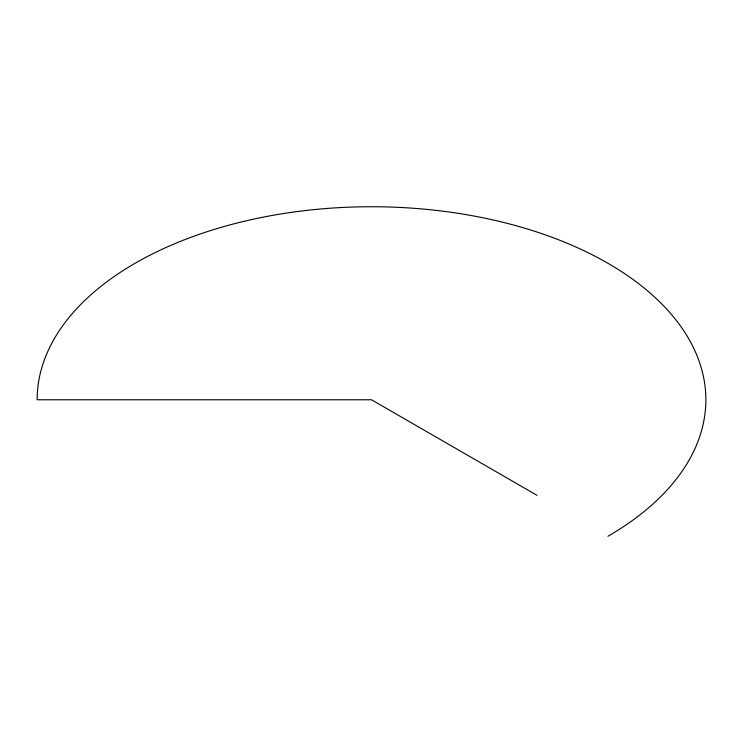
<?xml version="1.0" encoding="UTF-8"?>
<svg xmlns="http://www.w3.org/2000/svg" width="743" height="743" viewBox="0 0 743 743"><rect width="100%" height="100%" fill="white"/><g stroke="black" fill="none" stroke-linecap="round" stroke-linejoin="round"><path stroke-width="1.11" d="M536.994 495.321L371.5 399.771L37.15 399.771A334.35 193.031 0 0 1 499.454 221.433A334.35 193.031 0 0 1 607.923 536.27"/></g></svg>
